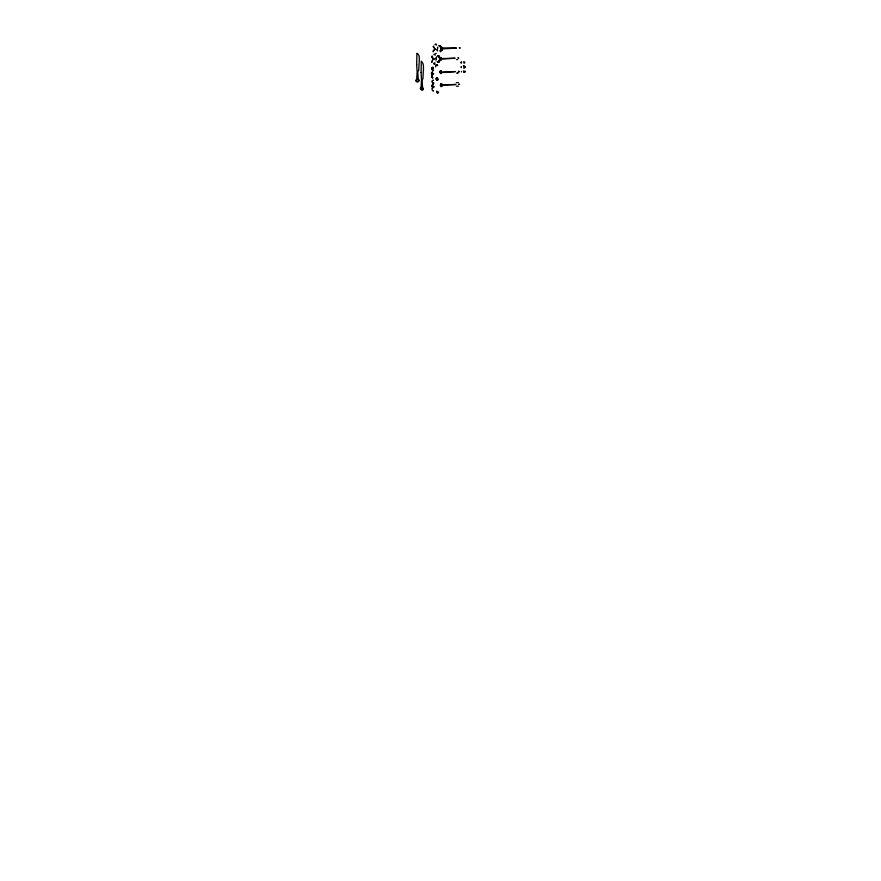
<?xml version="1.0" encoding="UTF-8"?>
<svg xmlns="http://www.w3.org/2000/svg" width="881" height="881" viewBox="0 0 881 881"><rect width="100%" height="100%" fill="white"/><g stroke="black" fill="none" stroke-linecap="round" stroke-linejoin="round"><path stroke-width="1.32" d="M440.698 58.719L440.599 57.353L440.555 58.212M441.998 48.763L442.042 49.931M440.015 57.827L440.015 60.106M440.115 59.456L440.082 60.315L439.96 59.423M440.434 71.636L440.467 70.788L440.478 72.947M440.775 60.095L440.742 59.291M440.654 57.562L440.588 58.355L440.632 57.672M440.533 72.44C439.234 71.372 441.392 74.147 440.489 72.815M440.874 84.312L440.907 83.706L440.907 85.864M441.095 71.746L441.106 70.755L441.183 73.453M441.282 48.092L441.326 47.233L441.293 47.849M440.996 84.147L441.029 86.613L440.918 85.732M441.491 49.314L441.458 50.162L441.37 49.523M441.491 84.08L441.678 86.58L441.678 85.38M441.91 47.618L441.954 48.202L442.064 47.651M441.689 85.589L441.722 86.404M442.141 49.953L442.119 48.312M439.465 58.961L440.313 59.071C438.209 58.774 441.326 57.959 440.258 59.225M441.634 48.455L441.623 48.851M431.822 68.553L431.855 68.74A2.929 2.401 64.8 0 0 431.932 69.114L431.987 69.335A1.211 0.991 64.8 0 0 432.703 70.172L433.573 70.183L431.899 69.401A4.504 3.678 64.8 0 1 431.734 68.784L431.954 67.859M432.02 57.32L432.108 56.197M432.197 90.027L432.053 89.433A4.504 3.987 -64.3 0 1 432.108 88.86L432.13 88.805M433.364 50.823L433.144 51.902M440.731 59.974L440.665 58.245M442.053 49.237L441.943 47.244L441.921 48.268M438.727 60.767L438.661 61.23M437.549 47.761L437.747 47.122M464.001 63.201L464.001 63.102A1.355 0.694 -0.2 0 0 464.871 62.562L464.816 62.221A1.355 0.694 -0.2 0 0 463.78 61.758L463.417 62.011M464.992 71.835L465.047 71.196M432.274 81.107L432.285 81.669A2.929 2.401 64.8 0 0 432.362 82.043L432.824 82.869M433.067 46.594L433.672 46.065M439.916 57.992L440.137 59.6M440.423 70.965L440.06 72.209M440.632 73.09L440.621 73.652L440.511 73.057M441.095 71.559L441.062 70.943M441.15 73.222L441.106 71.064M441.502 83.86L441.623 84.774M465.102 71.603L463.417 70.921M439.267 61.879L439.201 60.745M440.841 50.966L440.456 51.836M440.654 72.991L439.982 71.989L440.643 72.826M434.586 48.895L434.179 47.783M438.837 57.331L439.333 56.186M432.945 67.749L433.122 68.41M432.868 60.139L433.122 59.28M434.212 49.732L434.41 50.393M434.245 49.997L434.509 49.226M432.108 75.292A1.211 1.068 -64.3 0 0 431.767 75.942L431.734 76.162A2.929 2.599 -64.3 0 0 431.701 76.548M437.119 49.721L437.405 49.105M435.192 44.667L436.029 44.237L435.236 44.424M433.859 54.567L434.355 54.281M432.274 60.822L431.943 62.166M431.58 73.53L431.558 73.409A2.929 1.795 -35.2 0 1 431.525 73.156L432.824 71.768M431.877 85.809L431.888 85.776A4.504 2.753 -35.2 0 0 431.888 86.206M440.841 84.411C439.861 86.635 440.896 83.618 441.084 85.743M440.037 51.076L440.06 50.426M440.841 48.565L441.689 48.918L440.841 48.818M439.443 58.785L440.269 58.598M440.401 85.083C440.258 85.358 441.018 85.215 441.073 85.182M440.996 85.391L440.357 85.402M431.756 75.975L432.031 75.248M431.734 68.233L432.175 67.595M432.384 80.777L432.186 81.702A4.504 3.678 64.8 0 0 432.307 82.274M440.753 46.44L440.357 47.122M436.37 57.265L436.315 58.432M437.295 49.27L437.405 50.635M431.679 61.307L431.778 62.055M435.787 65.635L436.216 64.952A2.929 1.762 -87.2 0 1 436.425 64.787L436.536 64.72A1.211 0.727 -87.2 0 1 437.218 64.908L437.714 65.601L436.414 64.698A4.504 2.709 -87.2 0 0 436.04 64.941L435.71 66.879M436.833 79.918A4.504 2.169 82.4 0 0 437.13 80.116L437.317 80.16A1.211 0.584 82.4 0 0 437.824 79.852L438.198 79.125L437.207 80.039A2.929 1.41 82.4 0 1 437.02 79.885C436.293 75.359 435.61 82.484 436.646 77.869A2.929 1.762 -87.2 0 1 436.866 77.704L436.976 77.638M437.868 55.966L438.375 55.855M461.336 67.54L461.446 66.637M461.347 67.408L461.237 66.802M461.424 71.394L461.435 71.945M439.476 61.582L438.859 62.033M434.928 62.694L434.476 63.784M435.181 55.261L434.652 54.38M441.436 49.887L441.337 49.281M441.15 71.339L441.106 71.967M441.557 84.257L441.601 83.882M432.119 85.226L431.965 86.074A2.929 1.795 -35.2 0 0 431.987 86.327L432.13 86.668M440.665 72.594L440.621 71.89M435.853 59.423L436.161 59.115M434.047 59.027L433.232 59.126L434.377 58.983M432.241 88.485L432.857 87.968M436.216 53.323L435.313 53.686M436.359 78.222L436.547 77.969A4.504 2.709 -87.2 0 1 436.811 77.638L437.207 77.572M432.989 84.345L432.395 84.939M433.265 67.529L433.276 68.3M433.122 86.371L432.373 86.977M435.544 49.105L435.181 49.226M432.956 57.75L432.89 58.708M458.825 72.451L457.03 73.552M432.527 57.606L431.745 56.847M434.696 63.663L433.948 63.828M434.707 49.006L435.236 49.193M465.014 67.231L463.714 68.079L464.827 67.408M440.489 46.858L440.159 46.219M433.199 51.032L433.672 50.735M436.657 57.012L436.183 58.113M438.936 45.812L439.74 45.713M464.992 71.713L463.615 72.176L464.805 71.868M437.604 55.921L438.386 56.054M432.483 85.072L433.353 84.851L433.012 84.356M440.478 50.624L440.874 51.23M439.145 60.701L439.498 61.373M437.802 62L438.65 61.978M432.075 67.639L432.978 67.308L432.34 67.474M432.505 80.567L433.419 80.226L432.78 80.391M432.307 87.175C433.959 87.483 435.61 86.052 432.857 86.922M431.899 56.34L432.307 56.219M456.986 72.837L457.713 72.616M456.292 82.649L458.395 82.561M458.505 86.151L456.402 86.25M457.591 59.479L456.567 59.71M434.179 63.928L433.848 63.168L433.937 63.718M461.545 62.055L460.862 62.551L461.534 62.221M437.692 50.867L437.152 50.217M432.439 77.759L433.045 77.869L431.844 77.374M432.549 86.712L433.221 87.208L432.549 87.164M432.164 74.037C434.729 73.244 433.738 74.301 431.976 74.246M439.729 45.658L440.731 46.087M440.5 72.517L439.894 72.396M436.558 58.906L436.238 58.432M437.857 62.033L437.45 61.923M440.632 58.587L455.136 58.245L440.687 59.049M441.15 72.121L455.521 71.581L441.293 72.605M441.634 85.215L455.962 84.499L441.513 84.807M433.496 90.787L432.835 90.666M439.123 45.746L439.806 45.867M438.606 55.789L439.355 56.23M433.474 90.798L432.549 90.534M437.053 77.572L437.791 78.057M461.413 63.146L460.873 62.584M433.034 83.133L434.014 83.1L432.714 82.924M433.617 47.255L434.223 47.453L433.419 47.111M436.095 60.921L435.963 60.778M435.963 44.27L436.558 45.03M432.197 77.66L431.679 77.065M438.65 56.208L438.936 57.067M436.723 79.797L436.491 78.508M431.69 73.74L431.459 73.288A4.504 2.753 -35.2 0 1 431.437 72.892M437.769 48.488L437.637 47.959M441.172 71.636L441.095 72.561M431.701 76.768L431.613 76.515A4.504 3.987 -64.3 0 1 431.679 75.942M441.998 49.116L442.009 49.688M440.687 57.805L440.709 58.598M440.61 59.39L440.731 60.282L440.742 58.465M441.205 71.196L441.216 71.768M441.634 84.124L441.667 84.906L441.491 84.378M441.469 48.345L441.502 49.105M441.689 84.774L441.733 85.534M441.469 48.719L441.513 49.457M442.108 48.918L442.13 50.096L441.987 48.895L456.512 48.092L441.91 47.915M431.536 72.991A1.211 0.738 -35.2 0 1 432.053 72.143M416.68 64.621L417.065 71.053A1.2 1.024 -9.4 0 1 417.165 71.471L416.691 79.378A1.608 1.377 -9.4 0 0 416.273 81.47A1.608 1.377 -9.4 0 0 418.728 81.36A1.608 1.377 -9.4 0 0 418.299 79.301L417.737 71.813L418.486 70.634A1.509 1.288 -9.4 0 0 418.739 69.951L419.059 63.906A52.045 44.424 -9.4 0 0 419.202 56.858A5.903 5.033 -9.4 0 0 418.805 55.349L418.629 54.996A5.903 5.033 -9.4 0 0 416.9 53.256L416.68 64.621M421.096 72.517L421.437 79.048A1.2 0.925 42.2 0 1 421.536 79.488L421.096 87.252A1.608 1.244 42.2 0 0 420.722 89.245A1.608 1.244 42.2 0 0 422.957 89.785A1.608 1.244 42.2 0 0 422.561 87.604L422.054 79.984L422.726 79.004A1.509 1.167 42.2 0 0 422.968 78.387L423.243 72.418A52.045 40.328 42.2 0 0 423.376 65.425A5.903 4.57 42.2 0 0 423.023 63.806L422.858 63.41A5.903 4.57 42.2 0 0 421.283 61.207L421.096 72.517M463.461 65.91L465.025 66.813A2.929 1.509 -0.2 0 1 465.091 66.934L465.091 67.198A4.504 2.324 -0.2 0 0 465.025 66.813L465.025 66.637A1.211 0.628 -0.2 0 0 464.298 66.174L463.527 65.921M441.579 84.433L441.546 83.673L441.612 84.356M459.43 47.706L460.08 48.003L459.43 47.706M458.054 57.849L458.704 58.146L458.12 57.794M438.176 92.549L437.593 93.045A4.504 2.169 82.4 0 1 437.273 92.835C436.128 90.578 437.119 90.479 437.45 92.813A2.929 1.41 82.4 0 0 437.637 92.957L438.661 92.031L438.176 92.549M458.428 71.35L459.089 71.416L458.428 71.35M458.858 84.268L459.519 84.334L458.858 84.268M416.922 81.415A1.156 0.98 -9.4 0 0 418.64 80.479A1.156 0.98 -9.4 0 0 416.922 79.697A1.156 0.98 -9.4 0 0 416.922 81.415M420.788 88.375A1.156 0.892 42.2 0 0 422.362 89.609A1.156 0.892 42.2 0 0 422.351 87.902A1.156 0.892 42.2 0 0 420.788 88.375"/></g></svg>
